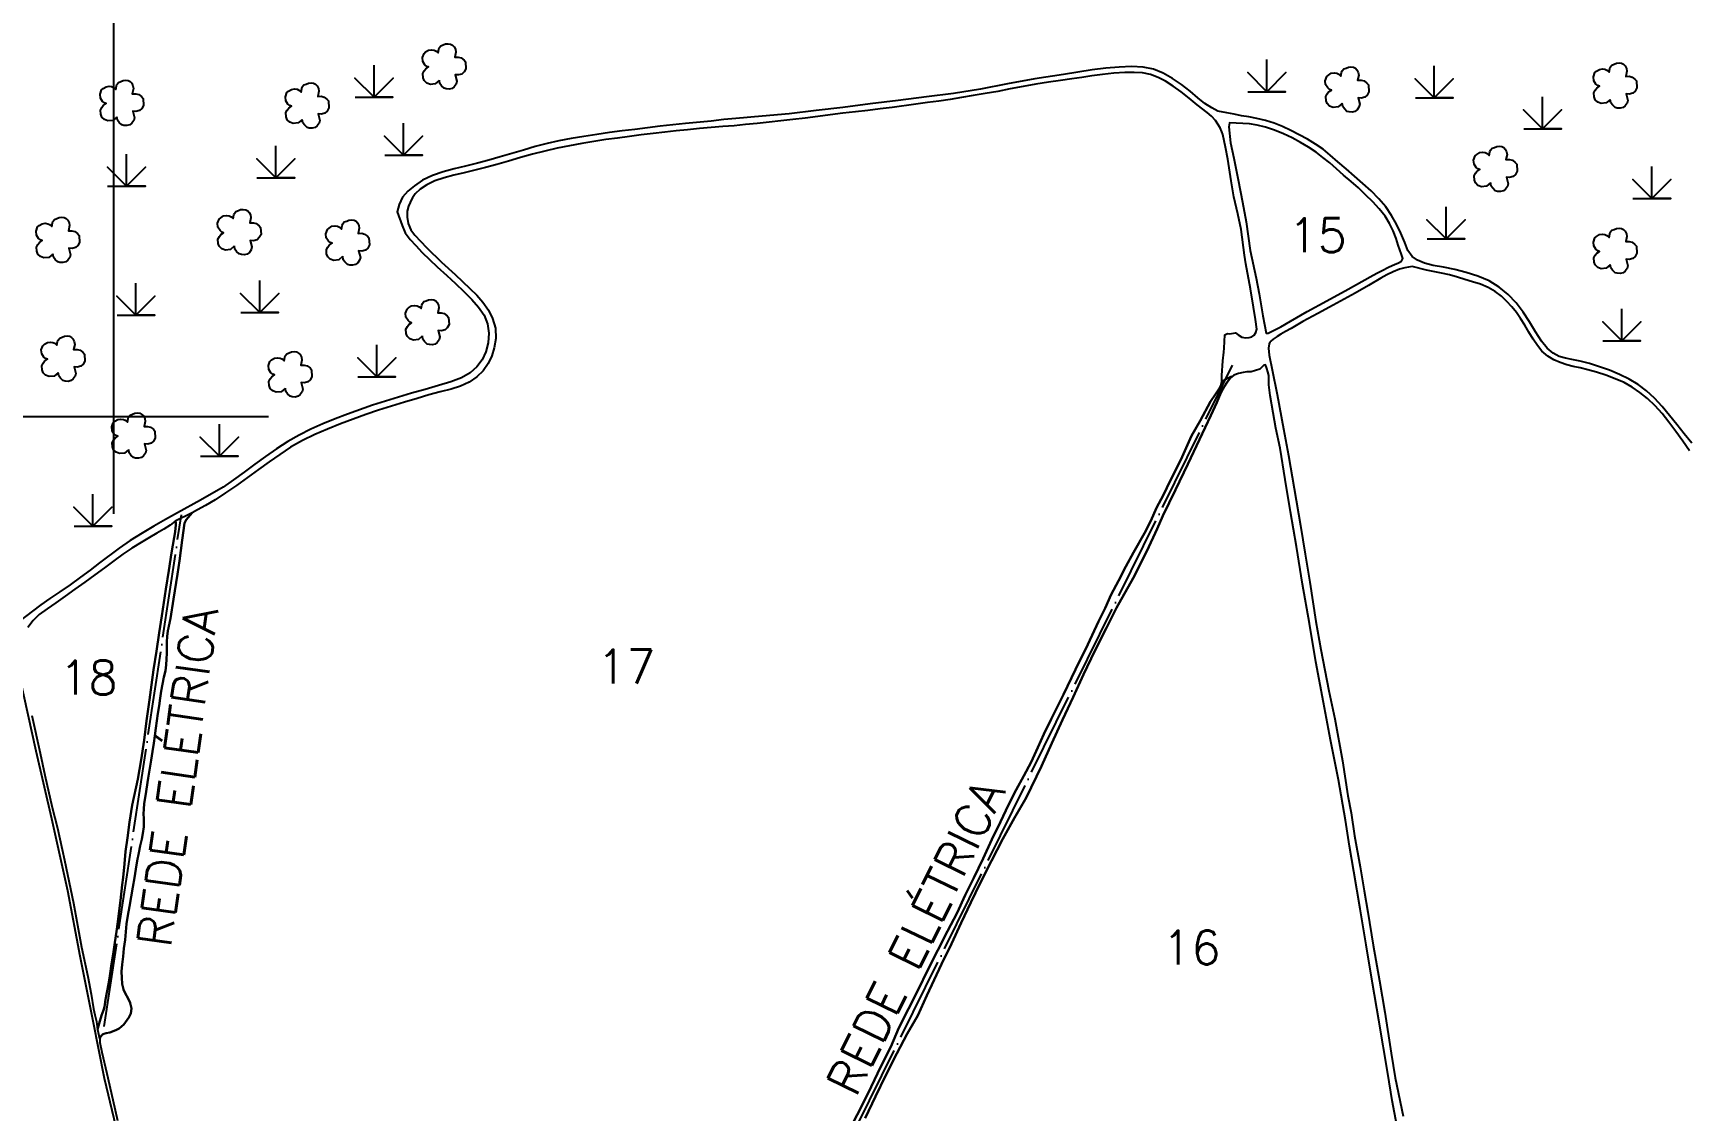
# Model space of a CAD drawing. Extents: x 754738 to 757363, y 7805323 to 7809035.
# Drawn here: x 755161 to 755951, y 7807668 to 7808183 of the extents above; entities that cross this region are included whole.
import ezdxf

# ---------------------------------------------------------------- set-up
doc = ezdxf.new("R2010")
doc.units = 0
doc.header["$MEASUREMENT"] = 0
doc.linetypes.add('CONTINUO', pattern=[0])
doc.linetypes.add('TAPUME', pattern=[47, 40, -3.5, 0, -3.5])
for name, color, linetype in [('0114001140', 1, 'Continuous'), ('0114001140014', 5, 'Continuous'), ('0114001140015', 5, 'Continuous'), ('0114001140016', 5, 'Continuous'), ('0114001140017', 5, 'Continuous'), ('0114001140018', 5, 'Continuous'), ('GRADE', 8, 'Continuous'), ('REDE-DE-LUZ', 6, 'Continuous'), ('SIMBOLO ARVORE', 118, 'Continuous'), ('SIMBOLO BREJO', 118, 'Continuous'), ('TEXTO', 7, 'Continuous')]:
    doc.layers.add(name, color=color, linetype=linetype)
doc.layers.add('TEXTO_DIVERSOS', color=7, linetype='Continuous', lineweight=5)
doc.styles.add('SIMPLEX', font='simplex', dxfattribs={"height": 0.2})

msp = doc.modelspace()

# ---------------------------------------------------------------- linework, layer by layer
at = {"layer": '0114001140'}
for points in [[(755954.77, 7807987.31), (755951.11, 7807991.83), (755947.52, 7807996.2), (755944.06, 7808000.61), (755940.6, 7808004.87), (755936.95, 7808008.8), (755933.06, 7808012.32), (755929.03, 7808015.39), (755924.73, 7808018.01), (755920.17, 7808020.24), (755915.4, 7808022.16), (755910.56, 7808023.86), (755905.78, 7808025.36), (755901.28, 7808026.53), (755897.43, 7808027.33), (755894.27, 7808027.94), (755891.32, 7808028.74), (755888.4, 7808030.29), (755885.52, 7808032.7), (755882.77, 7808036.09), (755879.97, 7808040.63), (755877.08, 7808045.35), (755874.11, 7808049.99), (755870.78, 7808054.4), (755866.97, 7808058.47), (755862.67, 7808061.98), (755857.83, 7808064.92), (755852.45, 7808067.17), (755846.86, 7808068.9), (755841.35, 7808070.35), (755836.01, 7808071.48), (755831.1, 7808072.33), (755826.84, 7808073.4), (755823.51, 7808074.82), (755821, 7808076.63), (755818.98, 7808079.5), (755817.45, 7808083.26), (755815.58, 7808087.77), (755813.41, 7808092.08), (755811.11, 7808096.27), (755808.42, 7808100.35), (755805.11, 7808104.25), (755801.35, 7808107.97), (755797.39, 7808111.57), (755793.36, 7808115.1), (755789.41, 7808118.54), (755785.47, 7808121.85), (755781.74, 7808125.03), (755778.34, 7808127.93), (755774.8, 7808130.38), (755770.94, 7808132.67), (755766.91, 7808134.73), (755762.9, 7808136.81), (755758.95, 7808138.77), (755754.91, 7808140.37), (755750.77, 7808141.62), (755746.67, 7808142.56), (755742.88, 7808143.33), (755739.3, 7808143.82), (755735.77, 7808144.62), (755732.34, 7808145.36), (755727.95, 7808146.18), (755725.2, 7808147.76), (755721.78, 7808149.84), (755718.45, 7808152.5), (755714.73, 7808155.73), (755710.66, 7808158.93), (755706.3, 7808161.79), (755701.82, 7808164.34), (755697.24, 7808166.21), (755692.26, 7808167.18), (755686.73, 7808167.48), (755680.81, 7808167.22), (755674.49, 7808166.65), (755667.85, 7808165.81), (755661, 7808164.73), (755654.15, 7808163.64), (755640.53, 7808161.54), (755627.38, 7808159.19), (755614.5, 7808156.7), (755601.63, 7808154.6), (755588.63, 7808152.93), (755575.16, 7808151.2), (755561.8, 7808149.59), (755548.66, 7808147.86), (755535.88, 7808146.36), (755522.91, 7808144.82), (755510.03, 7808143.65), (755497.5, 7808142.6), (755491.69, 7808142.16), (755485.63, 7808141.32), (755473.35, 7808140.16), (755467.3, 7808139.61), (755461.29, 7808138.91), (755455.17, 7808138.15), (755449.09, 7808137.4), (755443.08, 7808136.63), (755436.96, 7808135.87), (755430.9, 7808134.98), (755424.83, 7808134.02), (755418.77, 7808133.01), (755412.87, 7808131.86), (755407.15, 7808130.61), (755401.52, 7808129.14), (755395.91, 7808127.4), (755384.77, 7808124.23), (755379.3, 7808122.73), (755373.82, 7808121.26), (755368.18, 7808119.85), (755362.69, 7808118.55), (755357.4, 7808117.17), (755352.33, 7808115.35), (755347.64, 7808113.06), (755343.71, 7808110.44), (755340.59, 7808107.83), (755338.08, 7808104.92), (755336.35, 7808101.53), (755335.47, 7808097.96), (755337.78, 7808091.47), (755339.32, 7808087.86), (755341.67, 7808084.8), (755344.4, 7808081.88), (755347.41, 7808078.56), (755350.87, 7808075.14), (755354.6, 7808071.66), (755359.2, 7808067.44), (755363.29, 7808063.69), (755367.37, 7808059.89), (755371.15, 7808056.07), (755374.42, 7808052.34), (755377.02, 7808048.56), (755378.73, 7808044.35), (755379.34, 7808039.86), (755379.04, 7808035.36), (755377.9, 7808031.05), (755376.08, 7808027.21), (755373.59, 7808023.89), (755370.31, 7808020.96), (755366.2, 7808018.54), (755361.11, 7808016.7), (755355.23, 7808014.91), (755348.9, 7808013.06), (755342.39, 7808011.19), (755336.04, 7808009.29), (755329.84, 7808007.46), (755323.73, 7808005.5), (755311.68, 7808001.2), (755305.77, 7807998.96), (755299.9, 7807996.6), (755294.15, 7807993.98), (755288.54, 7807991.18), (755283.17, 7807988.05), (755277.78, 7807984.67), (755272.43, 7807981.02), (755267.31, 7807977.31), (755262.24, 7807973.52), (755257.25, 7807969.74), (755252.19, 7807966.3), (755241.46, 7807960), (755230.36, 7807953.94), (755224.67, 7807950.78), (755219.06, 7807947.56), (755213.44, 7807944.28), (755207.81, 7807940.77), (755202.45, 7807937.13), (755193.01, 7807930.02), (755188.61, 7807926.64), (755184.04, 7807923.16), (755179.12, 7807919.63), (755174.1, 7807916.21), (755169.37, 7807913), (755165.05, 7807909.93), (755150.31, 7807898.89)], [(755154.94, 7807874.89), (755162.66, 7807840.25), (755170.06, 7807807.77), (755177.78, 7807773.43), (755183.64, 7807742.11), (755189.85, 7807710.97), (755195.33, 7807683.62), (755203.57, 7807649.1), (755209.2, 7807613.96), (755216.05, 7807577.44), (755222.3, 7807541.92), (755229.08, 7807507.49), (755235.55, 7807476.21), (755242.33, 7807445.93), (755248.72, 7807410.56), (755255.65, 7807374.51), (755260.74, 7807345.01), (755264.58, 7807311.79)]]:
    msp.add_lwpolyline(points, dxfattribs=at)
at = {"layer": '0114001140014'}
msp.add_lwpolyline([(755953.66, 7807983.72), (755950.38, 7807988.29), (755947.04, 7807992.94), (755943.83, 7807997.43), (755940.53, 7808001.48), (755937.18, 7808005.17), (755933.61, 7808008.63), (755929.96, 7808011.62), (755926.23, 7808014.18), (755922.33, 7808016.35), (755918.07, 7808018.13), (755913.58, 7808019.85), (755909.15, 7808021.23), (755905, 7808022.36), (755901.27, 7808023.32), (755898.03, 7808024), (755894.9, 7808024.82), (755891.7, 7808025.86), (755888.8, 7808027.18), (755885.8, 7808028.95), (755883.06, 7808031.32), (755880.87, 7808034.07), (755878.83, 7808037.08), (755876.8, 7808040.45), (755874.83, 7808043.79), (755872.88, 7808046.87), (755870.87, 7808049.81), (755868.71, 7808052.53), (755866.34, 7808055.1), (755863.66, 7808057.65), (755860.62, 7808059.8), (755857.37, 7808061.72), (755853.72, 7808063.35), (755849.84, 7808064.54), (755846.17, 7808065.64), (755842.65, 7808066.77), (755838.9, 7808067.77), (755834.96, 7808068.59), (755827.8, 7808069.99), (755820.96, 7808071.82), (755817.54, 7808071.23), (755814.94, 7808070.49), (755811.9, 7808069.32), (755808.88, 7808067.83), (755806.01, 7808066.24), (755800.02, 7808062.8), (755793.68, 7808059.02), (755790.23, 7808057.14), (755783.23, 7808053.3), (755775.82, 7808049.26), (755768.76, 7808045.47), (755763.13, 7808042.16), (755760.46, 7808040.67), (755758.17, 7808039.39), (755756.34, 7808038.32), (755754.47, 7808037.1), (755753.35, 7808036.13), (755752.95, 7808035.61), (755752.54, 7808034.9), (755752.28, 7808032.79), (755752.62, 7808029.35), (755754.06, 7808022.42), (755756.47, 7808010.65), (755759.49, 7807994.22), (755761.85, 7807981.42), (755764.51, 7807965.65), (755767.54, 7807948), (755769.87, 7807934.22), (755772.1, 7807920.8), (755774.92, 7807902.08), (755777.36, 7807888.7), (755781.19, 7807868.9), (755784.05, 7807855.41), (755787.62, 7807835.46), (755790.14, 7807818.68), (755791.75, 7807810.57), (755793.44, 7807799.51), (755796.12, 7807784.75), (755798.08, 7807773.23), (755799.74, 7807763.06), (755802.35, 7807747.25), (755805.3, 7807730.18), (755807.88, 7807715.15), (755811, 7807695.59), (755812.9, 7807683.81), (755816.67, 7807665.48)], dxfattribs=at)
at = {"layer": '0114001140015'}
msp.add_lwpolyline([(755813.36, 7808085.25), (755811.96, 7808088.92), (755810.21, 7808092.36), (755808, 7808095.81), (755805.26, 7808099.36), (755802.1, 7808102.8), (755798.68, 7808106.17), (755795.3, 7808109.41), (755791.8, 7808112.49), (755788.18, 7808115.57), (755784.76, 7808118.51), (755781.53, 7808121.33), (755778.32, 7808123.97), (755774.99, 7808126.49), (755771.45, 7808128.86), (755767.56, 7808131.08), (755763.57, 7808133.3), (755759.4, 7808135.26), (755755.14, 7808136.95), (755750.87, 7808138.4), (755746.85, 7808139.43), (755743.19, 7808140.09), (755740.05, 7808140.27), (755733.63, 7808140.46), (755733.27, 7808138.63), (755734.11, 7808131), (755735.63, 7808123.67), (755737.69, 7808113.31), (755739.78, 7808102.51), (755741.51, 7808093.2), (755743.47, 7808079.39), (755746.3, 7808066.27), (755747.86, 7808058.77), (755749.57, 7808048.19), (755751.21, 7808039.99), (755752.05, 7808039.98), (755753.72, 7808040.78), (755758.09, 7808042.91), (755762.73, 7808045.6), (755770.8, 7808050.28), (755780.15, 7808055.36), (755790.4, 7808061.02), (755800.87, 7808066.88), (755804.16, 7808068.65), (755806.29, 7808069.74), (755809.97, 7808071.69), (755812.52, 7808072.77), (755814.5, 7808073.58), (755815.84, 7808074.43), (755816.57, 7808075.7), (755815.93, 7808077.52), (755814.31, 7808081.97)], close=True, dxfattribs=at)
at = {"layer": '0114001140016'}
msp.add_lwpolyline([(755814.79, 7807655.21), (755811.49, 7807672.88), (755809.3, 7807685.89), (755804.96, 7807711.37), (755802.07, 7807728.98), (755799.03, 7807747.46), (755796.07, 7807764.53), (755793.09, 7807782.41), (755791.07, 7807794.58), (755789.02, 7807807.01), (755785.74, 7807826.29), (755781.99, 7807845.45), (755778.59, 7807863.24), (755774.84, 7807882.81), (755771.83, 7807901), (755768.48, 7807919.88), (755765.65, 7807937.87), (755762.86, 7807954.5), (755760.22, 7807969.89), (755757.78, 7807984.98), (755755.71, 7807994.52), (755754.46, 7808001.86), (755753.09, 7808010.17), (755752.71, 7808012.65), (755752.49, 7808015.21), (755752.43, 7808017.61), (755752.37, 7808019.69), (755752.02, 7808021.41), (755751.46, 7808023.02), (755750.78, 7808024.71), (755749.99, 7808024.56), (755748.05, 7808022.76), (755743.97, 7808021.48), (755741.93, 7808021.37), (755740.1, 7808021.14), (755737.99, 7808020.7), (755735.75, 7808019.77), (755733.98, 7808018.45), (755732.41, 7808016.5), (755731.04, 7808014.32), (755729.84, 7808011.98), (755728.67, 7808009.44), (755727.47, 7808006.83), (755724.65, 7808000.56), (755719.24, 7807989.09), (755713.66, 7807977.3), (755707.76, 7807965.08), (755701.64, 7807952.59), (755699, 7807946.33), (755694, 7807935.65), (755687.48, 7807922.81), (755679.6, 7807908.52), (755674.73, 7807899.03), (755669.26, 7807888.06), (755663.7, 7807876.63), (755658.77, 7807865.8), (755653.76, 7807855.03), (755648.65, 7807843.89), (755643.61, 7807832.88), (755636.27, 7807817.77), (755630.84, 7807808.18), (755625.26, 7807798.11), (755619.74, 7807787.58), (755614.32, 7807776.87), (755609.84, 7807767.6), (755605.2, 7807757.95), (755600.57, 7807747.86), (755595.87, 7807738.16), (755588.9, 7807723.14), (755584.55, 7807713.59), (755579.43, 7807704.89), (755574.4, 7807695.42), (755569.25, 7807685.11), (755564.28, 7807674.8), (755559.31, 7807664.56)], dxfattribs=at)
at = {"layer": '0114001140017'}
msp.add_lwpolyline([(755552.21, 7807659.78), (755557.21, 7807669.49), (755562.23, 7807679.43), (755566.79, 7807689.26), (755571.54, 7807698.55), (755575.51, 7807707.74), (755580.05, 7807716.77), (755584.73, 7807725.83), (755589.28, 7807735.4), (755594.09, 7807744.81), (755598.65, 7807753.9), (755603.26, 7807762.74), (755607.21, 7807771.12), (755611.27, 7807779.49), (755615.74, 7807788.63), (755619.93, 7807797.84), (755624.04, 7807806.27), (755627.92, 7807814.34), (755631.57, 7807821.52), (755635.2, 7807828.24), (755638.8, 7807834.75), (755641.9, 7807841.78), (755644.87, 7807848.17), (755648.29, 7807855.24), (755654.2, 7807867.05), (755659.91, 7807879.12), (755665.78, 7807890.95), (755671.01, 7807901.99), (755674.19, 7807908.45), (755677.08, 7807915.02), (755680.46, 7807921.54), (755684.07, 7807928.34), (755687.67, 7807935), (755692.95, 7807944.26), (755695.91, 7807950.1), (755698.71, 7807956.33), (755702.1, 7807962.6), (755705.3, 7807969.32), (755710.28, 7807979.37), (755715.42, 7807990.83), (755719.5, 7807998.02), (755724.57, 7808007.18), (755726.95, 7808010.83), (755728.88, 7808013.63), (755729.4, 7808014.67), (755729.97, 7808016.89), (755730.01, 7808019.75), (755730.37, 7808026.63), (755730.87, 7808030.9), (755731.13, 7808032.79), (755731.45, 7808039.07), (755732.59, 7808039.73), (755733.57, 7808039.65), (755736.5, 7808040.02), (755737.77, 7808039.19), (755739.47, 7808038.09), (755741.23, 7808037.69), (755743.04, 7808037.82), (755744.23, 7808038.2), (755745.33, 7808038.99), (755746.26, 7808040.24), (755746.63, 7808041.89), (755746.09, 7808046.53), (755745.06, 7808052.41), (755743.59, 7808061.18), (755741.45, 7808073.1), (755740.86, 7808077.31), (755739.13, 7808089.45), (755737.66, 7808097.06), (755735.74, 7808105.14), (755734.4, 7808112.86), (755732.75, 7808123.12), (755731.74, 7808128.88), (755730.4, 7808135.01), (755729.96, 7808136.27), (755729.11, 7808138.1), (755728.09, 7808139.83), (755726.86, 7808141.65), (755725.06, 7808143.79), (755722.85, 7808145.54), (755718.12, 7808149.07), (755714.37, 7808152.28), (755710.56, 7808155.36), (755706.73, 7808158.12), (755702.97, 7808160.38), (755699.46, 7808162.23), (755695.76, 7808163.58), (755692, 7808164.39), (755688.04, 7808164.67), (755683.52, 7808164.59), (755678.22, 7808164.34), (755672.87, 7808163.71), (755667.79, 7808162.99), (755662.96, 7808162.24), (755658.11, 7808161.53), (755652.8, 7808160.76), (755646.98, 7808159.92), (755640.94, 7808159), (755634.84, 7808157.93), (755628.74, 7808156.71), (755622.71, 7808155.57), (755616.77, 7808154.59), (755611, 7808153.6), (755605.44, 7808152.58), (755600.03, 7808151.7), (755594.61, 7808150.93), (755589.09, 7808150.19), (755583.52, 7808149.47), (755572.23, 7808147.88), (755566.44, 7808147.15), (755560.6, 7808146.5), (755554.74, 7808145.85), (755548.67, 7808145.11), (755542.62, 7808144.38), (755536.62, 7808143.63), (755530.65, 7808142.82), (755524.78, 7808142.09), (755519.06, 7808141.49), (755513.38, 7808140.89), (755507.66, 7808140.25), (755502.09, 7808139.67), (755496.68, 7808139.17), (755491.3, 7808138.72), (755485.72, 7808138.27), (755480.05, 7808137.76), (755474.41, 7808137.23), (755468.93, 7808136.73), (755463.44, 7808136.06), (755457.9, 7808135.39), (755452.23, 7808134.72), (755446.55, 7808134.02), (755440.9, 7808133.24), (755435.25, 7808132.48), (755429.55, 7808131.64), (755423.74, 7808130.6), (755417.87, 7808129.52), (755412, 7808128.34), (755406.12, 7808127), (755400.27, 7808125.55), (755394.48, 7808123.9), (755388.72, 7808122.18), (755383.07, 7808120.6), (755377.72, 7808119.17), (755372.61, 7808117.88), (755367.58, 7808116.65), (755362.64, 7808115.45), (755357.91, 7808114.19), (755353.52, 7808112.73), (755349.65, 7808110.86), (755346.42, 7808108.73), (755344.1, 7808106.54), (755342.82, 7808104.66), (755342.15, 7808103.47), (755341.64, 7808102.37), (755340.9, 7808100.65), (755340.27, 7808098.25), (755340.2, 7808095.41), (755340.73, 7808092.34), (755341.97, 7808089.41), (755343.99, 7808086.77), (755346.64, 7808083.94), (755349.61, 7808080.67), (755356.67, 7808073.89), (755363.24, 7808067.93), (755370.15, 7808061.25), (755373.56, 7808058.07), (755376.5, 7808054.73), (755379.1, 7808050.99), (755381.13, 7808046.96), (755382.46, 7808042.28), (755382.68, 7808037.35), (755381.94, 7808032.87), (755380.79, 7808029.09), (755379.02, 7808025.39), (755376.61, 7808021.96), (755373.57, 7808019.01), (755369.92, 7808016.46), (755365.75, 7808014.59), (755361.25, 7808013.13), (755356.1, 7808011.87), (755350.62, 7808010.39), (755344.97, 7808008.74), (755339, 7808006.95), (755332.74, 7808005.07), (755326.54, 7808003.09), (755320.47, 7808001), (755314.41, 7807998.81), (755308.31, 7807996.51), (755302.2, 7807994.06), (755296.11, 7807991.44), (755290.14, 7807988.6), (755284.49, 7807985.38), (755279.27, 7807981.94), (755274.26, 7807978.4), (755269.19, 7807974.66), (755258.66, 7807967.09), (755253.41, 7807963.52), (755248.4, 7807960.26), (755243.83, 7807957.53), (755240.02, 7807955.38), (755237.44, 7807953.96), (755234.48, 7807950.67), (755233.78, 7807949.02), (755232.66, 7807940.97), (755231.39, 7807931.11), (755230.38, 7807924.73), (755228.45, 7807912.79), (755227.02, 7807903.48), (755225.81, 7807897.63), (755225.39, 7807894.9), (755225.27, 7807892.31), (755225.33, 7807889.68), (755225.34, 7807886.92), (755225.13, 7807884), (755225.04, 7807881.29), (755224.63, 7807878.42), (755223.92, 7807875.34), (755223.21, 7807872.03), (755222.61, 7807868.77), (755222.08, 7807865.29), (755221.54, 7807861.65), (755221.05, 7807858.1), (755220.56, 7807854.6), (755220.01, 7807851.06), (755219.56, 7807847.41), (755219.01, 7807843.77), (755218.36, 7807839.88), (755217.73, 7807835.75), (755216.38, 7807827.05), (755215.02, 7807818.63), (755214.48, 7807814.99), (755214.29, 7807812.35), (755214.2, 7807810.05), (755214.29, 7807807.84), (755214.3, 7807803.89), (755213.85, 7807800.71), (755213.36, 7807797.9), (755212.58, 7807794.77), (755211.83, 7807791.32), (755211.15, 7807787.61), (755210.47, 7807783.61), (755209.8, 7807779.37), (755209.03, 7807774.94), (755207.41, 7807765.79), (755206.6, 7807761.46), (755206.05, 7807757.48), (755205.68, 7807753.67), (755205.34, 7807749.74), (755204.78, 7807745.67), (755204.32, 7807741.76), (755203.92, 7807737.93), (755203.67, 7807734.64), (755203.71, 7807731.62), (755203.91, 7807728.77), (755204.55, 7807726.09), (755205.56, 7807723.93), (755206.6, 7807722.01), (755207.78, 7807719.65), (755208.38, 7807716.92), (755208.05, 7807714.51), (755207.11, 7807712.64), (755204.73, 7807709.22), (755202.48, 7807707.4), (755200.88, 7807706.57), (755197.96, 7807705.45), (755196.31, 7807705.08), (755194.85, 7807704.74), (755194.06, 7807704), (755193.42, 7807703.1), (755193.16, 7807702.06), (755193.25, 7807700.75), (755194.14, 7807696), (755196.55, 7807685.9), (755199.44, 7807673.2), (755201.67, 7807663.33)], dxfattribs=at)
at = {"layer": '0114001140018'}
msp.add_lwpolyline([(755160.73, 7807857.07), (755164.75, 7807838.98), (755166.89, 7807828.48), (755170.45, 7807813.04), (755173.01, 7807803.13), (755176.29, 7807787.93), (755180.66, 7807767.36), (755184.52, 7807746.28), (755187.5, 7807732.19), (755189.1, 7807723.76), (755190.26, 7807716.82), (755190.87, 7807713.95), (755191.58, 7807710.68), (755192.14, 7807706.86), (755192.9, 7807709.78), (755194.03, 7807713.62), (755194.92, 7807716.1), (755195.39, 7807717.79), (755196, 7807721.23), (755196.61, 7807724.66), (755197.47, 7807729.59), (755197.97, 7807732.56), (755198.84, 7807738.23), (755199.77, 7807744.06), (755200.44, 7807748.56), (755201.22, 7807753.83), (755201.77, 7807758.35), (755202.65, 7807764.93), (755203.08, 7807768.66), (755203.99, 7807776.12), (755204.41, 7807779.63), (755204.96, 7807786.08), (755205.55, 7807792.09), (755206.47, 7807798.57), (755207.46, 7807806.02), (755208.66, 7807814.21), (755211.37, 7807826.7), (755212.96, 7807835.83), (755214.48, 7807845.2), (755215.62, 7807854.52), (755217.01, 7807864.55), (755218.91, 7807878.96), (755220.31, 7807887.92), (755221.67, 7807896.65), (755222.83, 7807904.71), (755224.77, 7807917.44), (755226.24, 7807926.46), (755227.53, 7807934.86), (755228.77, 7807942.15), (755229.2, 7807944.86), (755229.47, 7807946.65), (755229.65, 7807948.12), (755229.65, 7807949.3), (755229.25, 7807949.94), (755226.91, 7807948.08), (755223.78, 7807946.26), (755220.48, 7807944.28), (755217.03, 7807942.17), (755212.96, 7807939.85), (755208.62, 7807937.18), (755204.27, 7807934.22), (755199.95, 7807931), (755195.51, 7807927.66), (755190.82, 7807924.29), (755186, 7807920.92), (755181.26, 7807917.51), (755176.62, 7807914.14), (755172.23, 7807911.03), (755167.98, 7807908.14), (755164.24, 7807905.44), (755161.29, 7807902.44), (755158.83, 7807899.1)], dxfattribs=at)
at = {"layer": 'GRADE', "color": 8}
for p, q in [((755200, 7807953.58), (755200, 7808910.33)), ((754862.81, 7808000), (755273.99, 7808000))]:
    msp.add_line(p, q, dxfattribs=at)
at = {"layer": 'REDE-DE-LUZ', "linetype": 'TAPUME', "flags": 128}
for points in [[(755472.15, 7807492.03), (755735.12, 7808024.7)], [(755195.35, 7807708.3), (755232.25, 7807953.05)]]:
    msp.add_lwpolyline(points, dxfattribs=at)
at = {"layer": 'REDE-DE-LUZ'}
msp.add_lwpolyline([(755559.31, 7807664.56), (755564.28, 7807674.8), (755569.25, 7807685.11), (755574.4, 7807695.42), (755579.43, 7807704.89), (755584.55, 7807713.59), (755588.9, 7807723.14), (755595.87, 7807738.16), (755600.57, 7807747.86), (755605.2, 7807757.95), (755609.84, 7807767.6), (755614.32, 7807776.87), (755619.74, 7807787.58), (755625.26, 7807798.11), (755630.84, 7807808.18), (755636.27, 7807817.77), (755643.61, 7807832.88), (755648.65, 7807843.89), (755653.76, 7807855.03), (755658.77, 7807865.8), (755663.7, 7807876.63), (755669.26, 7807888.06), (755674.73, 7807899.03), (755679.6, 7807908.52), (755687.48, 7807922.81), (755694, 7807935.65), (755699, 7807946.33), (755701.64, 7807952.59), (755707.76, 7807965.08), (755713.66, 7807977.3), (755719.24, 7807989.09), (755724.65, 7808000.56), (755727.47, 7808006.83), (755728.67, 7808009.44), (755729.84, 7808011.98), (755731.04, 7808014.32), (755732.41, 7808016.5), (755734.58, 7808019.19), (755729.97, 7808016.89), (755729.4, 7808014.67), (755728.88, 7808013.63), (755726.95, 7808010.83), (755724.57, 7808007.18), (755719.5, 7807998.02), (755715.42, 7807990.83), (755710.28, 7807979.37), (755705.3, 7807969.32), (755702.1, 7807962.6), (755698.71, 7807956.33), (755695.91, 7807950.1), (755692.95, 7807944.26), (755687.67, 7807935), (755684.07, 7807928.34), (755680.46, 7807921.54), (755677.08, 7807915.02), (755674.19, 7807908.45), (755671.01, 7807901.99), (755665.78, 7807890.95), (755659.91, 7807879.12), (755654.2, 7807867.05), (755648.29, 7807855.24), (755644.87, 7807848.17), (755641.9, 7807841.78), (755638.8, 7807834.75), (755635.2, 7807828.24), (755631.57, 7807821.52), (755627.92, 7807814.34), (755624.04, 7807806.27), (755619.93, 7807797.84), (755615.74, 7807788.63), (755611.27, 7807779.49), (755607.21, 7807771.12), (755603.26, 7807762.74), (755598.65, 7807753.9), (755594.09, 7807744.81), (755589.28, 7807735.4), (755584.73, 7807725.83), (755580.05, 7807716.77), (755575.51, 7807707.74), (755571.54, 7807698.55), (755566.79, 7807689.26), (755562.23, 7807679.43), (755557.21, 7807669.49), (755552.21, 7807659.78)], dxfattribs=at)
msp.add_lwpolyline([(755208.38, 7807716.92), (755207.78, 7807719.65), (755206.6, 7807722.01), (755205.56, 7807723.93), (755204.55, 7807726.09), (755203.91, 7807728.77), (755203.71, 7807731.62), (755203.67, 7807734.64), (755203.92, 7807737.93), (755204.32, 7807741.76), (755204.78, 7807745.67), (755205.34, 7807749.74), (755205.68, 7807753.67), (755206.05, 7807757.48), (755206.6, 7807761.46), (755207.41, 7807765.79), (755209.03, 7807774.94), (755209.8, 7807779.37), (755210.47, 7807783.61), (755211.15, 7807787.61), (755211.83, 7807791.32), (755212.58, 7807794.77), (755213.36, 7807797.9), (755213.85, 7807800.71), (755214.3, 7807803.89), (755214.29, 7807807.84), (755214.2, 7807810.05), (755214.29, 7807812.35), (755214.48, 7807814.99), (755215.02, 7807818.63), (755216.38, 7807827.05), (755217.73, 7807835.75), (755218.36, 7807839.88), (755219.01, 7807843.77), (755219.56, 7807847.41), (755220.01, 7807851.06), (755220.56, 7807854.6), (755221.05, 7807858.1), (755221.54, 7807861.65), (755222.08, 7807865.29), (755222.61, 7807868.77), (755223.21, 7807872.03), (755223.92, 7807875.34), (755224.63, 7807878.42), (755225.04, 7807881.29), (755225.13, 7807884), (755225.34, 7807886.92), (755225.33, 7807889.68), (755225.27, 7807892.31), (755225.39, 7807894.9), (755225.81, 7807897.63), (755227.02, 7807903.48), (755228.45, 7807912.79), (755230.38, 7807924.73), (755231.39, 7807931.11), (755232.66, 7807940.97), (755233.78, 7807949.02), (755234.48, 7807950.67), (755237.44, 7807953.96), (755229.25, 7807949.94), (755229.65, 7807949.3), (755229.65, 7807948.12), (755229.47, 7807946.65), (755229.2, 7807944.86), (755228.77, 7807942.15), (755227.53, 7807934.86), (755226.24, 7807926.46), (755224.77, 7807917.44), (755222.83, 7807904.71), (755221.67, 7807896.65), (755220.31, 7807887.92), (755218.91, 7807878.96), (755217.01, 7807864.55), (755215.62, 7807854.52), (755214.48, 7807845.2), (755212.96, 7807835.83), (755211.37, 7807826.7), (755208.66, 7807814.21), (755207.46, 7807806.02), (755206.47, 7807798.57), (755205.55, 7807792.09), (755204.96, 7807786.08), (755204.41, 7807779.63), (755203.99, 7807776.12), (755203.08, 7807768.66), (755202.65, 7807764.93), (755201.77, 7807758.35), (755201.22, 7807753.83), (755200.44, 7807748.56), (755199.77, 7807744.06), (755198.84, 7807738.23), (755197.97, 7807732.56), (755197.47, 7807729.59), (755196.61, 7807724.66), (755196, 7807721.23), (755195.39, 7807717.79), (755194.92, 7807716.1), (755194.03, 7807713.62), (755192.9, 7807709.78), (755192.14, 7807706.86), (755193.05, 7807702.58), (755194.52, 7807704.66), (755196.31, 7807705.08), (755197.96, 7807705.45), (755200.88, 7807706.57), (755202.48, 7807707.4), (755204.73, 7807709.22), (755207.11, 7807712.64), (755208.05, 7807714.51)], close=True, dxfattribs=at)
at = {"layer": 'SIMBOLO ARVORE', "linetype": 'CONTINUO'}
for points in [[(755355.59, 7808160.76, 0), (755353.71, 7808159.19, 0), (755351.33, 7808158.91, 0), (755349.63, 7808159.57, 0), (755348.43, 7808160.76, 0), (755347.93, 7808162.11, 0), (755347.8, 7808164.12, 0), (755348.45, 7808165.38, 0), (755349.13, 7808166.32, 0), (755350.5, 7808167.25, 0), (755349.63, 7808167.53, 0), (755348.77, 7808168.24, 0), (755347.76, 7808169.83, 0), (755347.57, 7808171.73, 0), (755348.3, 7808173.71, 0), (755349.07, 7808174.42, 0), (755350.47, 7808175.27, 0), (755351.94, 7808175.47, 0), (755353.12, 7808175.3, 0), (755354.04, 7808174.87, 0), (755355.06, 7808173.96, 0), (755355.37, 7808175.7, 0), (755355.63, 7808176.39, 0), (755356.39, 7808177.36, 0), (755357.52, 7808177.77, 0), (755358.63, 7808178.26, 0), (755359.87, 7808178.38, 0), (755361.04, 7808178.21, 0), (755362, 7808177.7, 0), (755362.71, 7808176.94, 0), (755363.33, 7808175.71, 0), (755363.57, 7808174.35, 0), (755363.01, 7808171.92, 0), (755364.71, 7808171.94, 0), (755366.12, 7808171.6, 0), (755367.45, 7808170.55, 0), (755368.18, 7808169.71, 0), (755368.38, 7808166.36, 0), (755367.56, 7808164.87, 0), (755366.47, 7808163.87, 0), (755364.76, 7808163.41, 0), (755363.25, 7808163.54, 0), (755364.06, 7808160.42, 0), (755363.69, 7808159.08, 0), (755362.78, 7808157.81, 0), (755361.79, 7808157.02, 0), (755360.38, 7808156.67, 0), (755358.97, 7808156.76, 0), (755357.92, 7808157.06, 0), (755356.72, 7808158.24, 0), (755355.9, 7808159.31, 0), (755355.65, 7808160.92, 0)], [(755787.43, 7808149.72, 0), (755785.55, 7808148.15, 0), (755783.17, 7808147.87, 0), (755781.47, 7808148.53, 0), (755780.27, 7808149.72, 0), (755779.77, 7808151.07, 0), (755779.64, 7808153.08, 0), (755780.29, 7808154.34, 0), (755780.97, 7808155.28, 0), (755782.34, 7808156.21, 0), (755781.47, 7808156.49, 0), (755780.61, 7808157.2, 0), (755779.6, 7808158.79, 0), (755779.41, 7808160.69, 0), (755780.14, 7808162.67, 0), (755780.91, 7808163.38, 0), (755782.31, 7808164.23, 0), (755783.78, 7808164.43, 0), (755784.96, 7808164.26, 0), (755785.88, 7808163.83, 0), (755786.9, 7808162.92, 0), (755787.21, 7808164.66, 0), (755787.47, 7808165.35, 0), (755788.23, 7808166.32, 0), (755789.36, 7808166.73, 0), (755790.47, 7808167.22, 0), (755791.71, 7808167.34, 0), (755792.88, 7808167.17, 0), (755793.84, 7808166.66, 0), (755794.55, 7808165.9, 0), (755795.17, 7808164.67, 0), (755795.41, 7808163.31, 0), (755794.85, 7808160.88, 0), (755796.55, 7808160.9, 0), (755797.96, 7808160.56, 0), (755799.29, 7808159.51, 0), (755800.02, 7808158.67, 0), (755800.22, 7808155.32, 0), (755799.4, 7808153.83, 0), (755798.31, 7808152.83, 0), (755796.6, 7808152.37, 0), (755795.09, 7808152.5, 0), (755795.9, 7808149.38, 0), (755795.53, 7808148.04, 0), (755794.62, 7808146.77, 0), (755793.63, 7808145.98, 0), (755792.22, 7808145.63, 0), (755790.81, 7808145.72, 0), (755789.76, 7808146.01, 0), (755788.56, 7808147.2, 0), (755787.74, 7808148.27, 0), (755787.49, 7808149.88, 0)], [(755915.69, 7808151.59, 0), (755913.82, 7808150.02, 0), (755911.44, 7808149.74, 0), (755909.74, 7808150.4, 0), (755908.53, 7808151.58, 0), (755908.04, 7808152.94, 0), (755907.9, 7808154.94, 0), (755908.55, 7808156.21, 0), (755909.24, 7808157.14, 0), (755910.61, 7808158.07, 0), (755909.73, 7808158.35, 0), (755908.87, 7808159.06, 0), (755907.86, 7808160.66, 0), (755907.68, 7808162.56, 0), (755908.41, 7808164.54, 0), (755909.18, 7808165.25, 0), (755910.58, 7808166.1, 0), (755912.05, 7808166.3, 0), (755913.22, 7808166.13, 0), (755914.15, 7808165.7, 0), (755915.17, 7808164.79, 0), (755915.47, 7808166.53, 0), (755915.73, 7808167.22, 0), (755916.49, 7808168.18, 0), (755917.62, 7808168.6, 0), (755918.73, 7808169.09, 0), (755919.97, 7808169.2, 0), (755921.15, 7808169.04, 0), (755922.1, 7808168.53, 0), (755922.81, 7808167.76, 0), (755923.43, 7808166.54, 0), (755923.68, 7808165.17, 0), (755923.11, 7808162.74, 0), (755924.81, 7808162.77, 0), (755926.22, 7808162.43, 0), (755927.55, 7808161.38, 0), (755928.29, 7808160.54, 0), (755928.49, 7808157.19, 0), (755927.67, 7808155.69, 0), (755926.58, 7808154.69, 0), (755924.86, 7808154.24, 0), (755923.36, 7808154.37, 0), (755924.16, 7808151.24, 0), (755923.79, 7808149.91, 0), (755922.89, 7808148.64, 0), (755921.89, 7808147.85, 0), (755920.48, 7808147.5, 0), (755919.08, 7808147.58, 0), (755918.03, 7808147.88, 0), (755916.82, 7808149.06, 0), (755916, 7808150.13, 0), (755915.75, 7808151.75, 0)], [(755201.36, 7808143.29, 0), (755199.48, 7808141.72, 0), (755197.1, 7808141.44, 0), (755195.4, 7808142.1, 0), (755194.2, 7808143.28, 0), (755193.7, 7808144.64, 0), (755193.56, 7808146.64, 0), (755194.21, 7808147.91, 0), (755194.9, 7808148.84, 0), (755196.27, 7808149.77, 0), (755195.4, 7808150.05, 0), (755194.54, 7808150.76, 0), (755193.52, 7808152.36, 0), (755193.34, 7808154.26, 0), (755194.07, 7808156.24, 0), (755194.84, 7808156.94, 0), (755196.24, 7808157.8, 0), (755197.71, 7808158, 0), (755198.88, 7808157.83, 0), (755199.81, 7808157.4, 0), (755200.83, 7808156.49, 0), (755201.14, 7808158.23, 0), (755201.39, 7808158.92, 0), (755202.16, 7808159.88, 0), (755203.29, 7808160.3, 0), (755204.39, 7808160.79, 0), (755205.64, 7808160.9, 0), (755206.81, 7808160.74, 0), (755207.77, 7808160.23, 0), (755208.48, 7808159.46, 0), (755209.1, 7808158.24, 0), (755209.34, 7808156.87, 0), (755208.77, 7808154.44, 0), (755210.48, 7808154.47, 0), (755211.89, 7808154.13, 0), (755213.21, 7808153.08, 0), (755213.95, 7808152.24, 0), (755214.15, 7808148.89, 0), (755213.33, 7808147.39, 0), (755212.24, 7808146.39, 0), (755210.52, 7808145.94, 0), (755209.02, 7808146.07, 0), (755209.82, 7808142.94, 0), (755209.45, 7808141.61, 0), (755208.55, 7808140.34, 0), (755207.56, 7808139.55, 0), (755206.14, 7808139.2, 0), (755204.74, 7808139.28, 0), (755203.69, 7808139.58, 0), (755202.48, 7808140.76, 0), (755201.67, 7808141.83, 0), (755201.41, 7808143.45, 0)], [(755290.02, 7808142.04, 0), (755288.15, 7808140.47, 0), (755285.77, 7808140.19, 0), (755284.07, 7808140.85, 0), (755282.86, 7808142.04, 0), (755282.37, 7808143.39, 0), (755282.23, 7808145.4, 0), (755282.88, 7808146.66, 0), (755283.57, 7808147.59, 0), (755284.94, 7808148.53, 0), (755284.07, 7808148.8, 0), (755283.21, 7808149.51, 0), (755282.19, 7808151.11, 0), (755282.01, 7808153.01, 0), (755282.74, 7808154.99, 0), (755283.51, 7808155.7, 0), (755284.91, 7808156.55, 0), (755286.38, 7808156.75, 0), (755287.55, 7808156.58, 0), (755288.48, 7808156.15, 0), (755289.5, 7808155.24, 0), (755289.8, 7808156.98, 0), (755290.06, 7808157.67, 0), (755290.82, 7808158.64, 0), (755291.96, 7808159.05, 0), (755293.06, 7808159.54, 0), (755294.3, 7808159.66, 0), (755295.48, 7808159.49, 0), (755296.43, 7808158.98, 0), (755297.14, 7808158.22, 0), (755297.76, 7808156.99, 0), (755298.01, 7808155.63, 0), (755297.44, 7808153.2, 0), (755299.15, 7808153.22, 0), (755300.55, 7808152.88, 0), (755301.88, 7808151.83, 0), (755302.62, 7808150.99, 0), (755302.82, 7808147.64, 0), (755302, 7808146.14, 0), (755300.91, 7808145.15, 0), (755299.19, 7808144.69, 0), (755297.69, 7808144.82, 0), (755298.49, 7808141.69, 0), (755298.12, 7808140.36, 0), (755297.22, 7808139.09, 0), (755296.22, 7808138.3, 0), (755294.81, 7808137.95, 0), (755293.41, 7808138.04, 0), (755292.36, 7808138.33, 0), (755291.15, 7808139.52, 0), (755290.33, 7808140.58, 0), (755290.08, 7808142.2, 0)], [(755858.41, 7808111.77, 0), (755856.54, 7808110.19, 0), (755854.15, 7808109.92, 0), (755852.45, 7808110.58, 0), (755851.25, 7808111.76, 0), (755850.75, 7808113.12, 0), (755850.62, 7808115.12, 0), (755851.27, 7808116.38, 0), (755851.95, 7808117.32, 0), (755853.32, 7808118.25, 0), (755852.45, 7808118.53, 0), (755851.59, 7808119.24, 0), (755850.58, 7808120.83, 0), (755850.39, 7808122.73, 0), (755851.13, 7808124.71, 0), (755851.89, 7808125.42, 0), (755853.29, 7808126.28, 0), (755854.76, 7808126.47, 0), (755855.94, 7808126.3, 0), (755856.87, 7808125.87, 0), (755857.88, 7808124.97, 0), (755858.19, 7808126.7, 0), (755858.45, 7808127.4, 0), (755859.21, 7808128.36, 0), (755860.34, 7808128.77, 0), (755861.45, 7808129.26, 0), (755862.69, 7808129.38, 0), (755863.86, 7808129.21, 0), (755864.82, 7808128.71, 0), (755865.53, 7808127.94, 0), (755866.15, 7808126.71, 0), (755866.39, 7808125.35, 0), (755865.83, 7808122.92, 0), (755867.53, 7808122.95, 0), (755868.94, 7808122.61, 0), (755870.27, 7808121.55, 0), (755871.01, 7808120.71, 0), (755871.2, 7808117.37, 0), (755870.38, 7808115.87, 0), (755869.29, 7808114.87, 0), (755867.58, 7808114.41, 0), (755866.07, 7808114.54, 0), (755866.88, 7808111.42, 0), (755866.51, 7808110.09, 0), (755865.6, 7808108.81, 0), (755864.61, 7808108.02, 0), (755863.2, 7808107.67, 0), (755861.79, 7808107.76, 0), (755860.74, 7808108.06, 0), (755859.54, 7808109.24, 0), (755858.72, 7808110.31, 0), (755858.47, 7808111.93, 0)], [(755170.76, 7808077.77, 0), (755168.88, 7808076.19, 0), (755166.5, 7808075.92, 0), (755164.8, 7808076.58, 0), (755163.6, 7808077.76, 0), (755163.1, 7808079.12, 0), (755162.97, 7808081.12, 0), (755163.62, 7808082.38, 0), (755164.3, 7808083.32, 0), (755165.67, 7808084.25, 0), (755164.8, 7808084.53, 0), (755163.94, 7808085.24, 0), (755162.93, 7808086.83, 0), (755162.74, 7808088.73, 0), (755163.47, 7808090.71, 0), (755164.24, 7808091.42, 0), (755165.64, 7808092.28, 0), (755167.11, 7808092.47, 0), (755168.29, 7808092.3, 0), (755169.21, 7808091.87, 0), (755170.23, 7808090.97, 0), (755170.54, 7808092.7, 0), (755170.8, 7808093.4, 0), (755171.56, 7808094.36, 0), (755172.69, 7808094.77, 0), (755173.8, 7808095.26, 0), (755175.04, 7808095.38, 0), (755176.21, 7808095.21, 0), (755177.17, 7808094.71, 0), (755177.88, 7808093.94, 0), (755178.5, 7808092.71, 0), (755178.74, 7808091.35, 0), (755178.18, 7808088.92, 0), (755179.88, 7808088.95, 0), (755181.29, 7808088.61, 0), (755182.62, 7808087.55, 0), (755183.35, 7808086.71, 0), (755183.55, 7808083.37, 0), (755182.73, 7808081.87, 0), (755181.64, 7808080.87, 0), (755179.93, 7808080.41, 0), (755178.42, 7808080.54, 0), (755179.23, 7808077.42, 0), (755178.86, 7808076.09, 0), (755177.95, 7808074.81, 0), (755176.96, 7808074.02, 0), (755175.55, 7808073.67, 0), (755174.14, 7808073.76, 0), (755173.09, 7808074.06, 0), (755171.89, 7808075.24, 0), (755171.07, 7808076.31, 0), (755170.82, 7808077.93, 0)], [(755257.55, 7808081.51, 0), (755255.68, 7808079.94, 0), (755253.3, 7808079.66, 0), (755251.6, 7808080.32, 0), (755250.39, 7808081.5, 0), (755249.9, 7808082.86, 0), (755249.76, 7808084.86, 0), (755250.41, 7808086.13, 0), (755251.1, 7808087.06, 0), (755252.47, 7808087.99, 0), (755251.6, 7808088.27, 0), (755250.74, 7808088.98, 0), (755249.72, 7808090.58, 0), (755249.54, 7808092.48, 0), (755250.27, 7808094.46, 0), (755251.04, 7808095.16, 0), (755252.44, 7808096.02, 0), (755253.91, 7808096.22, 0), (755255.08, 7808096.05, 0), (755256.01, 7808095.62, 0), (755257.03, 7808094.71, 0), (755257.33, 7808096.45, 0), (755257.59, 7808097.14, 0), (755258.35, 7808098.1, 0), (755259.49, 7808098.52, 0), (755260.59, 7808099.01, 0), (755261.83, 7808099.12, 0), (755263.01, 7808098.95, 0), (755263.96, 7808098.45, 0), (755264.67, 7808097.68, 0), (755265.29, 7808096.46, 0), (755265.54, 7808095.09, 0), (755264.97, 7808092.66, 0), (755266.68, 7808092.69, 0), (755268.08, 7808092.35, 0), (755269.41, 7808091.3, 0), (755270.15, 7808090.46, 0), (755270.35, 7808087.11, 0), (755269.53, 7808085.61, 0), (755268.44, 7808084.61, 0), (755266.72, 7808084.15, 0), (755265.22, 7808084.29, 0), (755266.02, 7808081.16, 0), (755265.65, 7808079.83, 0), (755264.75, 7808078.56, 0), (755263.75, 7808077.77, 0), (755262.34, 7808077.42, 0), (755260.94, 7808077.5, 0), (755259.89, 7808077.8, 0), (755258.68, 7808078.98, 0), (755257.86, 7808080.05, 0), (755257.61, 7808081.67, 0)], [(755309.38, 7808076.52, 0), (755307.51, 7808074.94, 0), (755305.12, 7808074.67, 0), (755303.43, 7808075.33, 0), (755302.22, 7808076.51, 0), (755301.72, 7808077.87, 0), (755301.59, 7808079.87, 0), (755302.24, 7808081.13, 0), (755302.92, 7808082.07, 0), (755304.3, 7808083, 0), (755303.42, 7808083.28, 0), (755302.56, 7808083.99, 0), (755301.55, 7808085.58, 0), (755301.37, 7808087.48, 0), (755302.1, 7808089.46, 0), (755302.86, 7808090.17, 0), (755304.26, 7808091.03, 0), (755305.73, 7808091.22, 0), (755306.91, 7808091.06, 0), (755307.84, 7808090.63, 0), (755308.86, 7808089.72, 0), (755309.16, 7808091.45, 0), (755309.42, 7808092.15, 0), (755310.18, 7808093.11, 0), (755311.31, 7808093.53, 0), (755312.42, 7808094.02, 0), (755313.66, 7808094.13, 0), (755314.84, 7808093.96, 0), (755315.79, 7808093.46, 0), (755316.5, 7808092.69, 0), (755317.12, 7808091.47, 0), (755317.36, 7808090.1, 0), (755316.8, 7808087.67, 0), (755318.5, 7808087.7, 0), (755319.91, 7808087.36, 0), (755321.24, 7808086.31, 0), (755321.98, 7808085.46, 0), (755322.18, 7808082.12, 0), (755321.36, 7808080.62, 0), (755320.27, 7808079.62, 0), (755318.55, 7808079.16, 0), (755317.04, 7808079.3, 0), (755317.85, 7808076.17, 0), (755317.48, 7808074.84, 0), (755316.58, 7808073.57, 0), (755315.58, 7808072.77, 0), (755314.17, 7808072.43, 0), (755312.77, 7808072.51, 0), (755311.71, 7808072.81, 0), (755310.51, 7808073.99, 0), (755309.69, 7808075.06, 0), (755309.44, 7808076.68, 0)], [(755915.69, 7808072.56, 0), (755913.82, 7808070.99, 0), (755911.44, 7808070.71, 0), (755909.74, 7808071.37, 0), (755908.53, 7808072.56, 0), (755908.04, 7808073.91, 0), (755907.9, 7808075.92, 0), (755908.55, 7808077.18, 0), (755909.24, 7808078.12, 0), (755910.61, 7808079.05, 0), (755909.73, 7808079.32, 0), (755908.87, 7808080.04, 0), (755907.86, 7808081.63, 0), (755907.68, 7808083.53, 0), (755908.41, 7808085.51, 0), (755909.18, 7808086.22, 0), (755910.58, 7808087.07, 0), (755912.05, 7808087.27, 0), (755913.22, 7808087.1, 0), (755914.15, 7808086.67, 0), (755915.17, 7808085.76, 0), (755915.47, 7808087.5, 0), (755915.73, 7808088.19, 0), (755916.49, 7808089.16, 0), (755917.62, 7808089.57, 0), (755918.73, 7808090.06, 0), (755919.97, 7808090.18, 0), (755921.15, 7808090.01, 0), (755922.1, 7808089.5, 0), (755922.81, 7808088.74, 0), (755923.43, 7808087.51, 0), (755923.68, 7808086.15, 0), (755923.11, 7808083.72, 0), (755924.81, 7808083.74, 0), (755926.22, 7808083.4, 0), (755927.55, 7808082.35, 0), (755928.29, 7808081.51, 0), (755928.49, 7808078.16, 0), (755927.67, 7808076.66, 0), (755926.58, 7808075.67, 0), (755924.86, 7808075.21, 0), (755923.36, 7808075.34, 0), (755924.16, 7808072.21, 0), (755923.79, 7808070.88, 0), (755922.89, 7808069.61, 0), (755921.89, 7808068.82, 0), (755920.48, 7808068.47, 0), (755919.08, 7808068.56, 0), (755918.03, 7808068.85, 0), (755916.82, 7808070.04, 0), (755916, 7808071.1, 0), (755915.75, 7808072.72, 0)], [(755347.47, 7808038.45, 0), (755345.6, 7808036.88, 0), (755343.21, 7808036.6, 0), (755341.52, 7808037.26, 0), (755340.31, 7808038.44, 0), (755339.81, 7808039.8, 0), (755339.68, 7808041.8, 0), (755340.33, 7808043.07, 0), (755341.01, 7808044, 0), (755342.39, 7808044.93, 0), (755341.51, 7808045.21, 0), (755340.65, 7808045.92, 0), (755339.64, 7808047.52, 0), (755339.46, 7808049.42, 0), (755340.19, 7808051.4, 0), (755340.95, 7808052.11, 0), (755342.35, 7808052.96, 0), (755343.82, 7808053.16, 0), (755345, 7808052.99, 0), (755345.93, 7808052.56, 0), (755346.95, 7808051.65, 0), (755347.25, 7808053.39, 0), (755347.51, 7808054.08, 0), (755348.27, 7808055.04, 0), (755349.4, 7808055.46, 0), (755350.51, 7808055.95, 0), (755351.75, 7808056.06, 0), (755352.93, 7808055.9, 0), (755353.88, 7808055.39, 0), (755354.59, 7808054.62, 0), (755355.21, 7808053.4, 0), (755355.45, 7808052.03, 0), (755354.89, 7808049.6, 0), (755356.59, 7808049.63, 0), (755358, 7808049.29, 0), (755359.33, 7808048.24, 0), (755360.07, 7808047.4, 0), (755360.27, 7808044.05, 0), (755359.45, 7808042.55, 0), (755358.36, 7808041.55, 0), (755356.64, 7808041.1, 0), (755355.13, 7808041.23, 0), (755355.94, 7808038.1, 0), (755355.57, 7808036.77, 0), (755354.67, 7808035.5, 0), (755353.67, 7808034.71, 0), (755352.26, 7808034.36, 0), (755350.86, 7808034.44, 0), (755349.8, 7808034.74, 0), (755348.6, 7808035.93, 0), (755347.78, 7808036.99, 0), (755347.53, 7808038.61, 0)], [(755173.26, 7808020.98, 0), (755171.38, 7808019.4, 0), (755169, 7808019.13, 0), (755167.3, 7808019.79, 0), (755166.1, 7808020.97, 0), (755165.6, 7808022.33, 0), (755165.46, 7808024.33, 0), (755166.11, 7808025.59, 0), (755166.8, 7808026.53, 0), (755168.17, 7808027.46, 0), (755167.3, 7808027.74, 0), (755166.44, 7808028.45, 0), (755165.42, 7808030.04, 0), (755165.24, 7808031.94, 0), (755165.97, 7808033.92, 0), (755166.74, 7808034.63, 0), (755168.14, 7808035.49, 0), (755169.61, 7808035.68, 0), (755170.78, 7808035.52, 0), (755171.71, 7808035.09, 0), (755172.73, 7808034.18, 0), (755173.04, 7808035.91, 0), (755173.3, 7808036.61, 0), (755174.06, 7808037.57, 0), (755175.19, 7808037.99, 0), (755176.29, 7808038.48, 0), (755177.54, 7808038.59, 0), (755178.71, 7808038.42, 0), (755179.67, 7808037.92, 0), (755180.38, 7808037.15, 0), (755181, 7808035.93, 0), (755181.24, 7808034.56, 0), (755180.68, 7808032.13, 0), (755182.38, 7808032.16, 0), (755183.79, 7808031.82, 0), (755185.12, 7808030.77, 0), (755185.85, 7808029.92, 0), (755186.05, 7808026.58, 0), (755185.23, 7808025.08, 0), (755184.14, 7808024.08, 0), (755182.42, 7808023.62, 0), (755180.92, 7808023.75, 0), (755181.72, 7808020.63, 0), (755181.36, 7808019.3, 0), (755180.45, 7808018.03, 0), (755179.46, 7808017.23, 0), (755178.04, 7808016.89, 0), (755176.64, 7808016.97, 0), (755175.59, 7808017.27, 0), (755174.39, 7808018.45, 0), (755173.57, 7808019.52, 0), (755173.32, 7808021.14, 0)], [(755281.91, 7808013.49, 0), (755280.03, 7808011.91, 0), (755277.65, 7808011.64, 0), (755275.95, 7808012.3, 0), (755274.75, 7808013.48, 0), (755274.25, 7808014.84, 0), (755274.11, 7808016.84, 0), (755274.76, 7808018.11, 0), (755275.45, 7808019.04, 0), (755276.82, 7808019.97, 0), (755275.95, 7808020.25, 0), (755275.09, 7808020.96, 0), (755274.07, 7808022.56, 0), (755273.89, 7808024.46, 0), (755274.62, 7808026.43, 0), (755275.39, 7808027.14, 0), (755276.79, 7808028, 0), (755278.26, 7808028.2, 0), (755279.43, 7808028.03, 0), (755280.36, 7808027.6, 0), (755281.38, 7808026.69, 0), (755281.69, 7808028.43, 0), (755281.95, 7808029.12, 0), (755282.71, 7808030.08, 0), (755283.84, 7808030.5, 0), (755284.94, 7808030.99, 0), (755286.19, 7808031.1, 0), (755287.36, 7808030.93, 0), (755288.32, 7808030.43, 0), (755289.03, 7808029.66, 0), (755289.65, 7808028.44, 0), (755289.89, 7808027.07, 0), (755289.33, 7808024.64, 0), (755291.03, 7808024.67, 0), (755292.44, 7808024.33, 0), (755293.77, 7808023.28, 0), (755294.5, 7808022.44, 0), (755294.7, 7808019.09, 0), (755293.88, 7808017.59, 0), (755292.79, 7808016.59, 0), (755291.07, 7808016.13, 0), (755289.57, 7808016.27, 0), (755290.37, 7808013.14, 0), (755290.01, 7808011.81, 0), (755289.1, 7808010.54, 0), (755288.11, 7808009.74, 0), (755286.69, 7808009.4, 0), (755285.29, 7808009.48, 0), (755284.24, 7808009.78, 0), (755283.04, 7808010.96, 0), (755282.22, 7808012.03, 0), (755281.97, 7808013.65, 0)], [(755206.98, 7807984.16, 0), (755205.1, 7807982.58, 0), (755202.72, 7807982.31, 0), (755201.02, 7807982.97, 0), (755199.82, 7807984.15, 0), (755199.32, 7807985.51, 0), (755199.18, 7807987.51, 0), (755199.83, 7807988.78, 0), (755200.52, 7807989.71, 0), (755201.89, 7807990.64, 0), (755201.02, 7807990.92, 0), (755200.16, 7807991.63, 0), (755199.14, 7807993.23, 0), (755198.96, 7807995.13, 0), (755199.69, 7807997.1, 0), (755200.46, 7807997.81, 0), (755201.86, 7807998.67, 0), (755203.33, 7807998.86, 0), (755204.5, 7807998.7, 0), (755205.43, 7807998.27, 0), (755206.45, 7807997.36, 0), (755206.76, 7807999.1, 0), (755207.01, 7807999.79, 0), (755207.77, 7808000.75, 0), (755208.91, 7808001.17, 0), (755210.01, 7808001.66, 0), (755211.26, 7808001.77, 0), (755212.43, 7808001.6, 0), (755213.39, 7808001.1, 0), (755214.09, 7808000.33, 0), (755214.72, 7807999.11, 0), (755214.96, 7807997.74, 0), (755214.39, 7807995.31, 0), (755216.1, 7807995.34, 0), (755217.51, 7807995, 0), (755218.83, 7807993.95, 0), (755219.57, 7807993.11, 0), (755219.77, 7807989.76, 0), (755218.95, 7807988.26, 0), (755217.86, 7807987.26, 0), (755216.14, 7807986.8, 0), (755214.64, 7807986.94, 0), (755215.44, 7807983.81, 0), (755215.07, 7807982.48, 0), (755214.17, 7807981.21, 0), (755213.18, 7807980.41, 0), (755211.76, 7807980.07, 0), (755210.36, 7807980.15, 0), (755209.31, 7807980.45, 0), (755208.1, 7807981.63, 0), (755207.29, 7807982.7, 0), (755207.03, 7807984.32, 0)]]:
    msp.add_polyline3d(points, dxfattribs=at)
at = {"layer": 'SIMBOLO BREJO', "linetype": 'CONTINUO'}
for points in [[(755742.41, 7808155.43, 0), (755760.45, 7808155.43, 0), (755751.43, 7808155.43, 0), (755742.32, 7808164.53, 0), (755751.43, 7808155.43, 0), (755760.54, 7808164.53, 0), (755751.43, 7808155.43, 0), (755751.43, 7808170.75, 0)], [(755315.38, 7808152.73, 0), (755333.41, 7808152.73, 0), (755324.4, 7808152.73, 0), (755315.29, 7808161.84, 0), (755324.4, 7808152.73, 0), (755333.51, 7808161.84, 0), (755324.4, 7808152.73, 0), (755324.4, 7808168.05, 0)], [(755822.52, 7808152.5, 0), (755840.56, 7808152.5, 0), (755831.54, 7808152.5, 0), (755822.43, 7808161.61, 0), (755831.54, 7808152.5, 0), (755840.65, 7808161.61, 0), (755831.54, 7808152.5, 0), (755831.54, 7808167.82, 0)], [(755874.36, 7808137.64, 0), (755892.4, 7808137.64, 0), (755883.38, 7808137.64, 0), (755874.27, 7808146.75, 0), (755883.38, 7808137.64, 0), (755892.49, 7808146.75, 0), (755883.38, 7808137.64, 0), (755883.38, 7808152.96, 0)], [(755329.54, 7808125.08, 0), (755347.57, 7808125.08, 0), (755338.55, 7808125.08, 0), (755329.45, 7808134.19, 0), (755338.55, 7808125.08, 0), (755347.66, 7808134.19, 0), (755338.55, 7808125.08, 0), (755338.55, 7808140.4, 0)], [(755196.98, 7808110.29, 0), (755215.02, 7808110.29, 0), (755206, 7808110.29, 0), (755196.89, 7808119.4, 0), (755206, 7808110.29, 0), (755215.11, 7808119.4, 0), (755206, 7808110.29, 0), (755206, 7808125.61, 0)], [(755268.41, 7808114.15, 0), (755286.44, 7808114.15, 0), (755277.43, 7808114.15, 0), (755268.32, 7808123.25, 0), (755277.43, 7808114.15, 0), (755286.53, 7808123.25, 0), (755277.43, 7808114.15, 0), (755277.43, 7808129.47, 0)], [(755926.6, 7808104.31, 0), (755944.64, 7808104.31, 0), (755935.62, 7808104.31, 0), (755926.51, 7808113.42, 0), (755935.62, 7808104.31, 0), (755944.73, 7808113.42, 0), (755935.62, 7808104.31, 0), (755935.62, 7808119.63, 0)], [(755828.15, 7808085.03, 0), (755846.18, 7808085.03, 0), (755837.17, 7808085.03, 0), (755828.06, 7808094.14, 0), (755837.17, 7808085.03, 0), (755846.27, 7808094.14, 0), (755837.17, 7808085.03, 0), (755837.17, 7808100.35, 0)], [(755201.49, 7808048.55, 0), (755219.52, 7808048.55, 0), (755210.51, 7808048.55, 0), (755201.4, 7808057.66, 0), (755210.51, 7808048.55, 0), (755219.61, 7808057.66, 0), (755210.51, 7808048.55, 0), (755210.51, 7808063.87, 0)], [(755260.69, 7808049.84, 0), (755278.72, 7808049.84, 0), (755269.7, 7808049.84, 0), (755260.6, 7808058.95, 0), (755269.7, 7808049.84, 0), (755278.81, 7808058.95, 0), (755269.7, 7808049.84, 0), (755269.7, 7808065.16, 0)], [(755912.2, 7808036.3, 0), (755930.24, 7808036.3, 0), (755921.22, 7808036.3, 0), (755912.11, 7808045.41, 0), (755921.22, 7808036.3, 0), (755930.33, 7808045.41, 0), (755921.22, 7808036.3, 0), (755921.22, 7808051.62, 0)], [(755316.67, 7808018.97, 0), (755334.7, 7808018.97, 0), (755325.69, 7808018.97, 0), (755316.58, 7808028.08, 0), (755325.69, 7808018.97, 0), (755334.79, 7808028.08, 0), (755325.69, 7808018.97, 0), (755325.69, 7808034.29, 0)], [(755241.38, 7807981.03, 0), (755259.42, 7807981.03, 0), (755250.4, 7807981.03, 0), (755241.29, 7807990.14, 0), (755250.4, 7807981.03, 0), (755259.51, 7807990.14, 0), (755250.4, 7807981.03, 0), (755250.4, 7807996.35, 0)], [(755180.9, 7807947.59, 0), (755198.93, 7807947.59, 0), (755189.91, 7807947.59, 0), (755180.81, 7807956.7, 0), (755189.91, 7807947.59, 0), (755199.02, 7807956.7, 0), (755189.91, 7807947.59, 0), (755189.91, 7807962.91, 0)]]:
    msp.add_polyline3d(points, dxfattribs=at)

# ---------------------------------------------------------------- texts
at = {"layer": 'TEXTO', "linetype": 'Continuous', "style": 'SIMPLEX'}
for s, p in [('15', (755761.84, 7808078.63, -579.3)), ('17', (755431.16, 7807872.31, -579.3)), ('18', (755173.9, 7807867.06, -579.3)), ('16', (755701.46, 7807737.97, -579.3))]:
    msp.add_text(s, height=16.25, dxfattribs=at).set_placement(p)
at = {"layer": 'TEXTO_DIVERSOS', "linetype": 'Continuous', "style": 'SIMPLEX'}
for rotation, p in [(81.98602, (755227.06, 7807745.57, -579.3)), (63.95027, (755554.92, 7807674, -579.3))]:
    msp.add_text('REDE ELÉTRICA', height=16.25, rotation=rotation, dxfattribs=at).set_placement(p)

doc.saveas('drawing.dxf')
